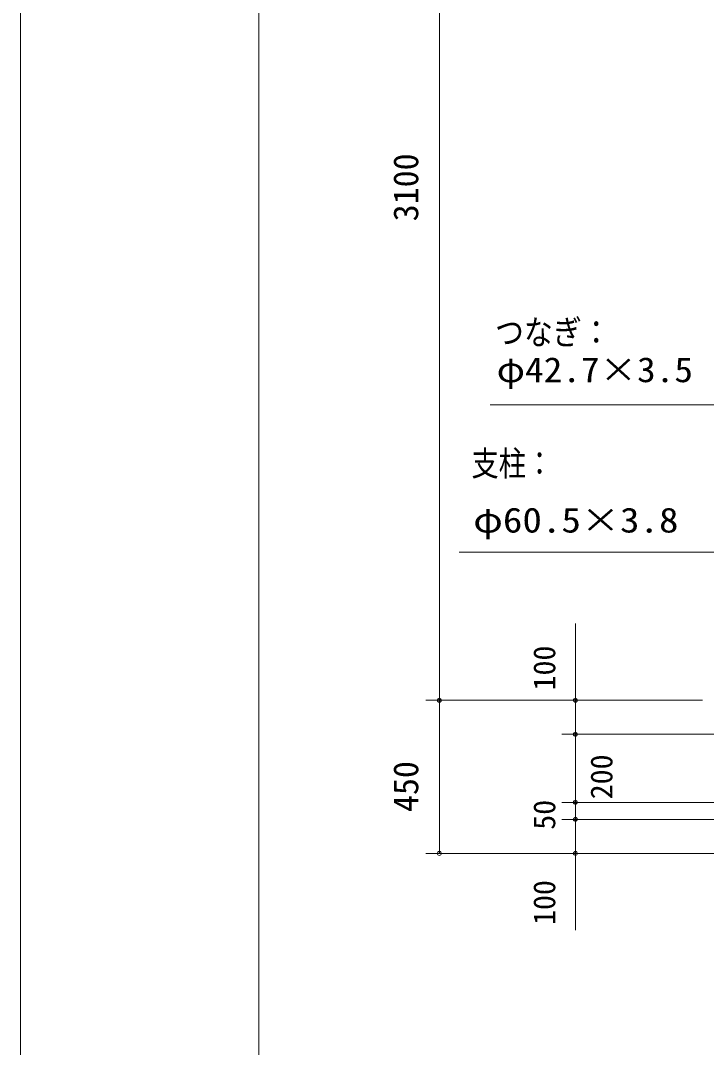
# Model space of a CAD drawing. Units: millimetres at full size, sheet at 1:20; details may follow other scales. Extents: x 10 to 16810, y -526 to 12449.
# Drawn here: x 10 to 2026, y 2069 to 5086 of the extents above; entities that cross this region are included whole.
import ezdxf
from ezdxf.enums import TextEntityAlignment as Align

# ---------------------------------------------------------------- set-up
doc = ezdxf.new("R2010")
doc.units = ezdxf.units.MM
doc.header["$LTSCALE"] = 20
doc.header["$PDMODE"] = 32
doc.header["$PDSIZE"] = 10
for name, color, linetype, lineweight in [('DEFPOINTS_3', 7, 'Continuous', 0), ('LY_10', 7, 'Continuous', 0), ('LY_12', 7, 'Continuous', 18), ('LY_7', 7, 'Continuous', 0)]:
    doc.layers.add(name, color=color, linetype=linetype, lineweight=lineweight)
doc.styles.add('ＭＳ ゴシック', font='')
doc.styles.get('ＭＳ ゴシック').set_extended_font_data('MS Gothic')

# ---------------------------------------------------------------- blocks, each defined once
blk = doc.blocks.new('-011-_DOTSMALL')
at = {"color": 7, "linetype": 'Continuous', "lineweight": 0}
blk.add_circle((0, 0), 0.0625, dxfattribs=at)
blk.add_circle((0, 0), 0.0625, dxfattribs=at)

msp = doc.modelspace()

# ---------------------------------------------------------------- linework, layer by layer
at = {"layer": 'DEFPOINTS_3'}
msp.add_line((10, 12448.98), (10, 568.98), dxfattribs=at)
at = {"layer": 'LY_10'}
msp.add_line((1299.37, 3523.95), (2199.64, 3523.95), dxfattribs=at)
at = {"layer": 'LY_12', "lineweight": 0}
msp.add_line((710, 11848.98), (710, 1168.98), dxfattribs=at)
at = {"layer": 'LY_7', "lineweight": 18}
for p, q in [((1240.95, 3088.97), (1240.95, 6188.97)), ((2576.66, 3956.27), (1390.65, 3956.27)), ((1640.95, 3088.97), (1640.95, 3313.96)), ((2014.65, 3088.97), (1200.95, 3088.97)), ((1240.95, 2638.97), (1240.95, 3088.97)), ((2014.65, 3088.97), (1600.95, 3088.97)), ((1640.95, 2988.97), (1640.95, 3088.97)), ((2206.32, 2988.97), (1600.95, 2988.97)), ((1640.95, 2788.97), (1640.95, 2988.97)), ((2156.32, 2788.97), (1600.95, 2788.97)), ((1640.95, 2738.97), (1640.95, 2788.97)), ((2156.32, 2738.97), (1600.95, 2738.97)), ((1640.95, 2638.97), (1640.95, 2738.97)), ((1640.95, 2693.57), (1640.95, 2738.97)), ((2156.32, 2638.97), (1200.95, 2638.97)), ((1640.95, 2413.83), (1640.95, 2638.97))]:
    msp.add_line(p, q, dxfattribs=at)
at = {"layer": 'LY_7'}
for p in [(1240.95, 3088.97), (1240.95, 3088.97), (1640.95, 3088.97), (1640.95, 2988.97), (1640.95, 2988.97), (1640.95, 2788.97), (1640.95, 2788.97), (1640.95, 2738.97), (1640.95, 2738.97)]:
    msp.add_point(p, dxfattribs=at)

# ---------------------------------------------------------------- block references
at = {"layer": 'LY_7', "xscale": 92.8, "yscale": 92.8}
for p, rotation in [((1240.95, 3088.97), 90), ((1240.95, 3088.97), 270), ((1640.95, 3088.97), 90), ((1640.95, 2988.97), 90), ((1640.95, 2988.97), 270), ((1640.95, 2788.97), 90), ((1640.95, 2788.97), 270), ((1640.95, 2738.97), 90), ((1640.95, 2738.97), 270), ((1240.95, 2638.97), 270), ((1640.95, 2638.97), 270)]:
    msp.add_blockref('-011-_DOTSMALL', p, dxfattribs=dict(at, rotation=rotation))

# ---------------------------------------------------------------- texts
at = {"layer": 'LY_10', "style": 'ＭＳ ゴシック'}
for s, width, p in [('支柱：', 0.8, (1335.38, 3726.2)), ('φ60.5×3.8', 1.15, (1340.52, 3559.53))]:
    msp.add_text(s, height=73.31, dxfattribs=dict(at, width=width)).set_placement(p, align=Align.BOTTOM_LEFT)
at = {"layer": 'LY_7', "style": 'ＭＳ ゴシック'}
for s, height, p in [('3100', 73.31, (1200.95, 4495.81)), ('100', 64.52, (1600.95, 3117.85)), ('450', 73.31, (1200.95, 2760.58)), ('200', 64.52, (1768.95, 2798.03)), ('50', 64.52, (1600.95, 2708.63)), ('100', 64.52, (1600.95, 2428.91))]:
    msp.add_text(s, height=height, rotation=90, dxfattribs=at).set_placement(p, align=Align.BOTTOM_LEFT)
for s, width, p in [('つなぎ：', 0.85, (1404.54, 4111.27)), ('φ42.7×3.5', 1.1, (1409.38, 4001.27))]:
    msp.add_text(s, height=73.31, dxfattribs=dict(at, width=width)).set_placement(p, align=Align.BOTTOM_LEFT)

doc.saveas('drawing.dxf')
